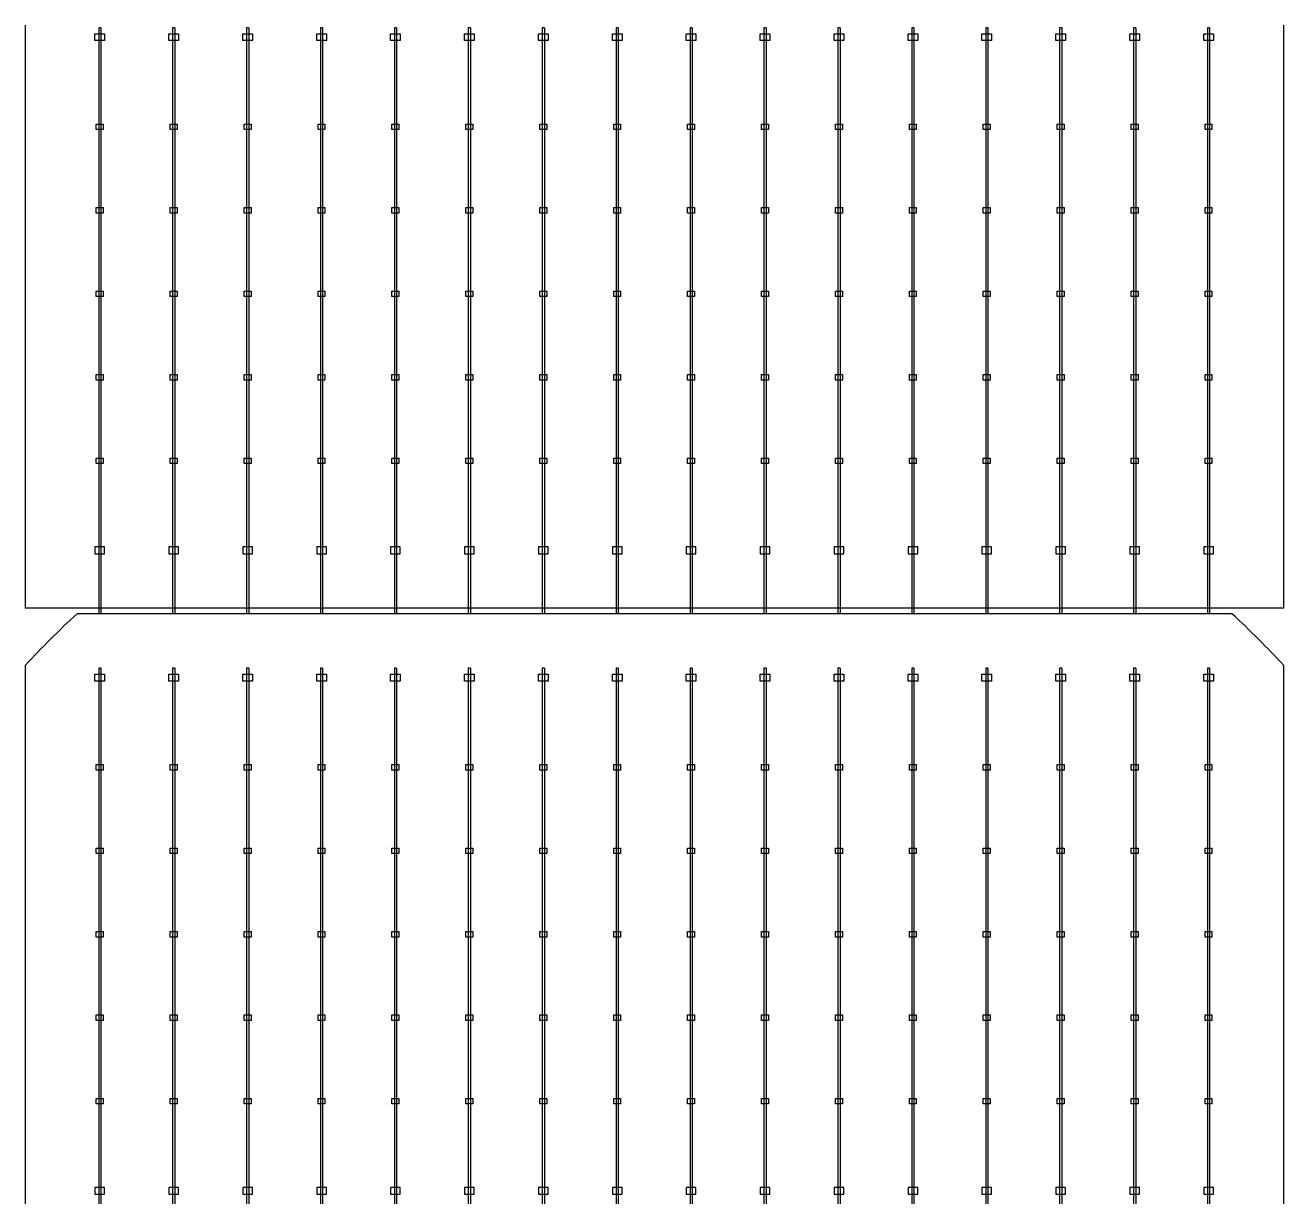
# Model space of a CAD drawing. Header units: millimetres. Extents: x 10297564 to 11610295, y -9287743 to -8409454.
# Drawn here: x 10393046 to 10395587, y -9086354 to -9083989 of the extents above; entities that cross this region are included whole.
import ezdxf

# ---------------------------------------------------------------- set-up
doc = ezdxf.new("R2010")
doc.units = ezdxf.units.MM
doc.header["$LTSCALE"] = 100

msp = doc.modelspace()

# ---------------------------------------------------------------- linework, layer by layer
for p, q in [((10393194.1, -9083994.3), (10393194.1, -9085177.2)), ((10393198.6, -9083994.3), (10393198.6, -9085177.2)), ((10393343.3, -9083994.3), (10393343.3, -9085177.2)), ((10393347.8, -9083994.3), (10393347.8, -9085177.2)), ((10393492.6, -9083994.3), (10393492.6, -9085177.2)), ((10393497, -9083994.3), (10393497, -9085177.2)), ((10393641.8, -9083994.3), (10393641.8, -9085177.2)), ((10393646.3, -9083994.3), (10393646.3, -9085177.2)), ((10393791.1, -9083994.3), (10393791.1, -9085177.2)), ((10393795.5, -9083994.3), (10393795.5, -9085177.2)), ((10393940.3, -9083994.3), (10393940.3, -9085177.2)), ((10393944.8, -9083994.3), (10393944.8, -9085177.2)), ((10394089.6, -9083994.3), (10394089.6, -9085177.2)), ((10394094, -9083994.3), (10394094, -9085177.2)), ((10394238.8, -9083994.3), (10394238.8, -9085177.2)), ((10394243.3, -9083994.3), (10394243.3, -9085177.2)), ((10394388.1, -9083994.3), (10394388.1, -9085177.2)), ((10394392.5, -9083994.3), (10394392.5, -9085177.2)), ((10394537.3, -9083994.3), (10394537.3, -9085177.2)), ((10394541.8, -9083994.3), (10394541.8, -9085177.2)), ((10394686.6, -9083994.3), (10394686.6, -9085177.2)), ((10394691, -9083994.3), (10394691, -9085177.2)), ((10394835.8, -9083994.3), (10394835.8, -9085177.2)), ((10394840.3, -9083994.3), (10394840.3, -9085177.2)), ((10394985.1, -9083994.3), (10394985.1, -9085177.2)), ((10394989.5, -9083994.3), (10394989.5, -9085177.2)), ((10395134.3, -9083994.3), (10395134.3, -9085177.2)), ((10395138.8, -9083994.3), (10395138.8, -9085177.2)), ((10395283.6, -9083994.3), (10395283.6, -9085177.2)), ((10395288, -9083994.3), (10395288, -9085177.2)), ((10395432.8, -9083994.3), (10395432.8, -9085177.2)), ((10395437.3, -9083994.3), (10395437.3, -9085177.2)), ((10395587.1, -9085165.9), (10393045.7, -9085165.9)), ((10393194.1, -9085286.9), (10393194.1, -9086469.8)), ((10393198.6, -9085286.9), (10393198.6, -9086469.8)), ((10393343.3, -9085286.9), (10393343.3, -9086469.8)), ((10393347.8, -9085286.9), (10393347.8, -9086469.8)), ((10393492.6, -9085286.9), (10393492.6, -9086469.8)), ((10393497, -9085286.9), (10393497, -9086469.8)), ((10393641.8, -9085286.9), (10393641.8, -9086469.8)), ((10393646.3, -9085286.9), (10393646.3, -9086469.8)), ((10393791.1, -9085286.9), (10393791.1, -9086469.8)), ((10393795.5, -9085286.9), (10393795.5, -9086469.8)), ((10393940.3, -9085286.9), (10393940.3, -9086469.8)), ((10393944.8, -9085286.9), (10393944.8, -9086469.8)), ((10394089.6, -9085286.9), (10394089.6, -9086469.8)), ((10394094, -9085286.9), (10394094, -9086469.8)), ((10394238.8, -9085286.9), (10394238.8, -9086469.8)), ((10394243.3, -9085286.9), (10394243.3, -9086469.8)), ((10394388.1, -9085286.9), (10394388.1, -9086469.8)), ((10394392.5, -9085286.9), (10394392.5, -9086469.8)), ((10394537.3, -9085286.9), (10394537.3, -9086469.8)), ((10394541.8, -9085286.9), (10394541.8, -9086469.8)), ((10394686.6, -9085286.9), (10394686.6, -9086469.8)), ((10394691, -9085286.9), (10394691, -9086469.8)), ((10394835.8, -9085286.9), (10394835.8, -9086469.8)), ((10394840.3, -9085286.9), (10394840.3, -9086469.8)), ((10394985.1, -9085286.9), (10394985.1, -9086469.8)), ((10394989.5, -9085286.9), (10394989.5, -9086469.8)), ((10395134.3, -9085286.9), (10395134.3, -9086469.8)), ((10395138.8, -9085286.9), (10395138.8, -9086469.8)), ((10395283.6, -9085286.9), (10395283.6, -9086469.8)), ((10395288, -9085286.9), (10395288, -9086469.8)), ((10395432.8, -9085286.9), (10395432.8, -9086469.8)), ((10395437.3, -9085286.9), (10395437.3, -9086469.8))]:
    msp.add_line(p, q)
for points in [[(10393045.7, -9083989.1), (10393045.7, -9085165.9)], [(10393198.6, -9083994.3), (10393194.1, -9083994.3)], [(10393347.8, -9083994.3), (10393343.3, -9083994.3)], [(10393497, -9083994.3), (10393492.6, -9083994.3)], [(10393646.3, -9083994.3), (10393641.8, -9083994.3)], [(10393795.5, -9083994.3), (10393791.1, -9083994.3)], [(10393944.8, -9083994.3), (10393940.3, -9083994.3)], [(10394094, -9083994.3), (10394089.6, -9083994.3)], [(10394243.3, -9083994.3), (10394238.8, -9083994.3)], [(10394392.5, -9083994.3), (10394388.1, -9083994.3)], [(10394541.8, -9083994.3), (10394537.3, -9083994.3)], [(10394691, -9083994.3), (10394686.6, -9083994.3)], [(10394840.3, -9083994.3), (10394835.8, -9083994.3)], [(10394989.5, -9083994.3), (10394985.1, -9083994.3)], [(10395138.8, -9083994.3), (10395134.3, -9083994.3)], [(10395288, -9083994.3), (10395283.6, -9083994.3)], [(10395437.3, -9083994.3), (10395432.8, -9083994.3)], [(10395587.1, -9085165.9), (10395587.1, -9083989.1)], [(10395482.4, -9085177.1), (10393150.4, -9085177.1)], [(10393045.7, -9085281.8), (10393045.7, -9086458.6)], [(10393198.6, -9085286.9), (10393194.1, -9085286.9)], [(10393347.8, -9085286.9), (10393343.3, -9085286.9)], [(10393497, -9085286.9), (10393492.6, -9085286.9)], [(10393646.3, -9085286.9), (10393641.8, -9085286.9)], [(10393795.5, -9085286.9), (10393791.1, -9085286.9)], [(10393944.8, -9085286.9), (10393940.3, -9085286.9)], [(10394094, -9085286.9), (10394089.6, -9085286.9)], [(10394243.3, -9085286.9), (10394238.8, -9085286.9)], [(10394392.5, -9085286.9), (10394388.1, -9085286.9)], [(10394541.8, -9085286.9), (10394537.3, -9085286.9)], [(10394691, -9085286.9), (10394686.6, -9085286.9)], [(10394840.3, -9085286.9), (10394835.8, -9085286.9)], [(10394989.5, -9085286.9), (10394985.1, -9085286.9)], [(10395138.8, -9085286.9), (10395134.3, -9085286.9)], [(10395288, -9085286.9), (10395283.6, -9085286.9)], [(10395437.3, -9085286.9), (10395432.8, -9085286.9)], [(10395587.1, -9086458.6), (10395587.1, -9085281.8)]]:
    msp.add_lwpolyline(points)
for points in [[(10393186.6, -9084020.3), (10393186.6, -9084006.4), (10393206.1, -9084006.4), (10393206.1, -9084020.3)], [(10393335.8, -9084020.3), (10393335.8, -9084006.4), (10393355.3, -9084006.4), (10393355.3, -9084020.3)], [(10393485.1, -9084020.3), (10393485.1, -9084006.4), (10393504.6, -9084006.4), (10393504.6, -9084020.3)], [(10393634.3, -9084020.3), (10393634.3, -9084006.4), (10393653.8, -9084006.4), (10393653.8, -9084020.3)], [(10393783.5, -9084020.3), (10393783.5, -9084006.4), (10393803.1, -9084006.4), (10393803.1, -9084020.3)], [(10393932.8, -9084020.3), (10393932.8, -9084006.4), (10393952.3, -9084006.4), (10393952.3, -9084020.3)], [(10394082, -9084020.3), (10394082, -9084006.4), (10394101.6, -9084006.4), (10394101.6, -9084020.3)], [(10394231.3, -9084020.3), (10394231.3, -9084006.4), (10394250.8, -9084006.4), (10394250.8, -9084020.3)], [(10394380.5, -9084020.3), (10394380.5, -9084006.4), (10394400.1, -9084006.4), (10394400.1, -9084020.3)], [(10394529.8, -9084020.3), (10394529.8, -9084006.4), (10394549.3, -9084006.4), (10394549.3, -9084020.3)], [(10394679, -9084020.3), (10394679, -9084006.4), (10394698.6, -9084006.4), (10394698.6, -9084020.3)], [(10394828.3, -9084020.3), (10394828.3, -9084006.4), (10394847.8, -9084006.4), (10394847.8, -9084020.3)], [(10394977.5, -9084020.3), (10394977.5, -9084006.4), (10394997.1, -9084006.4), (10394997.1, -9084020.3)], [(10395126.8, -9084020.3), (10395126.8, -9084006.4), (10395146.3, -9084006.4), (10395146.3, -9084020.3)], [(10395276, -9084020.3), (10395276, -9084006.4), (10395295.6, -9084006.4), (10395295.6, -9084020.3)], [(10395425.3, -9084020.3), (10395425.3, -9084006.4), (10395444.8, -9084006.4), (10395444.8, -9084020.3)], [(10393203.3, -9084199.9), (10393189.3, -9084199.9), (10393189.3, -9084188.7), (10393203.3, -9084188.7)], [(10393352.5, -9084199.9), (10393338.6, -9084199.9), (10393338.6, -9084188.7), (10393352.5, -9084188.7)], [(10393501.8, -9084199.9), (10393487.8, -9084199.9), (10393487.8, -9084188.7), (10393501.8, -9084188.7)], [(10393651, -9084199.9), (10393637.1, -9084199.9), (10393637.1, -9084188.7), (10393651, -9084188.7)], [(10393800.3, -9084199.9), (10393786.3, -9084199.9), (10393786.3, -9084188.7), (10393800.3, -9084188.7)], [(10393949.5, -9084199.9), (10393935.6, -9084199.9), (10393935.6, -9084188.7), (10393949.5, -9084188.7)], [(10394098.8, -9084199.9), (10394084.8, -9084199.9), (10394084.8, -9084188.7), (10394098.8, -9084188.7)], [(10394248, -9084199.9), (10394234.1, -9084199.9), (10394234.1, -9084188.7), (10394248, -9084188.7)], [(10394397.3, -9084199.9), (10394383.3, -9084199.9), (10394383.3, -9084188.7), (10394397.3, -9084188.7)], [(10394546.5, -9084199.9), (10394532.6, -9084199.9), (10394532.6, -9084188.7), (10394546.5, -9084188.7)], [(10394695.8, -9084199.9), (10394681.8, -9084199.9), (10394681.8, -9084188.7), (10394695.8, -9084188.7)], [(10394845, -9084199.9), (10394831.1, -9084199.9), (10394831.1, -9084188.7), (10394845, -9084188.7)], [(10394994.3, -9084199.9), (10394980.3, -9084199.9), (10394980.3, -9084188.7), (10394994.3, -9084188.7)], [(10395143.5, -9084199.9), (10395129.6, -9084199.9), (10395129.6, -9084188.7), (10395143.5, -9084188.7)], [(10395292.8, -9084199.9), (10395278.8, -9084199.9), (10395278.8, -9084188.7), (10395292.8, -9084188.7)], [(10395442, -9084199.9), (10395428.1, -9084199.9), (10395428.1, -9084188.7), (10395442, -9084188.7)], [(10393203.3, -9084368.4), (10393189.3, -9084368.4), (10393189.3, -9084357.2), (10393203.3, -9084357.2)], [(10393352.5, -9084368.4), (10393338.6, -9084368.4), (10393338.6, -9084357.2), (10393352.5, -9084357.2)], [(10393501.8, -9084368.4), (10393487.8, -9084368.4), (10393487.8, -9084357.2), (10393501.8, -9084357.2)], [(10393651, -9084368.4), (10393637.1, -9084368.4), (10393637.1, -9084357.2), (10393651, -9084357.2)], [(10393800.3, -9084368.4), (10393786.3, -9084368.4), (10393786.3, -9084357.2), (10393800.3, -9084357.2)], [(10393949.5, -9084368.4), (10393935.6, -9084368.4), (10393935.6, -9084357.2), (10393949.5, -9084357.2)], [(10394098.8, -9084368.4), (10394084.8, -9084368.4), (10394084.8, -9084357.2), (10394098.8, -9084357.2)], [(10394248, -9084368.4), (10394234.1, -9084368.4), (10394234.1, -9084357.2), (10394248, -9084357.2)], [(10394397.3, -9084368.4), (10394383.3, -9084368.4), (10394383.3, -9084357.2), (10394397.3, -9084357.2)], [(10394546.5, -9084368.4), (10394532.6, -9084368.4), (10394532.6, -9084357.2), (10394546.5, -9084357.2)], [(10394695.8, -9084368.4), (10394681.8, -9084368.4), (10394681.8, -9084357.2), (10394695.8, -9084357.2)], [(10394845, -9084368.4), (10394831.1, -9084368.4), (10394831.1, -9084357.2), (10394845, -9084357.2)], [(10394994.3, -9084368.4), (10394980.3, -9084368.4), (10394980.3, -9084357.2), (10394994.3, -9084357.2)], [(10395143.5, -9084368.4), (10395129.6, -9084368.4), (10395129.6, -9084357.2), (10395143.5, -9084357.2)], [(10395292.8, -9084368.4), (10395278.8, -9084368.4), (10395278.8, -9084357.2), (10395292.8, -9084357.2)], [(10395442, -9084368.4), (10395428.1, -9084368.4), (10395428.1, -9084357.2), (10395442, -9084357.2)], [(10393203.3, -9084536.9), (10393189.3, -9084536.9), (10393189.3, -9084525.7), (10393203.3, -9084525.7)], [(10393352.5, -9084536.9), (10393338.6, -9084536.9), (10393338.6, -9084525.7), (10393352.5, -9084525.7)], [(10393501.8, -9084536.9), (10393487.8, -9084536.9), (10393487.8, -9084525.7), (10393501.8, -9084525.7)], [(10393651, -9084536.9), (10393637.1, -9084536.9), (10393637.1, -9084525.7), (10393651, -9084525.7)], [(10393800.3, -9084536.9), (10393786.3, -9084536.9), (10393786.3, -9084525.7), (10393800.3, -9084525.7)], [(10393949.5, -9084536.9), (10393935.6, -9084536.9), (10393935.6, -9084525.7), (10393949.5, -9084525.7)], [(10394098.8, -9084536.9), (10394084.8, -9084536.9), (10394084.8, -9084525.7), (10394098.8, -9084525.7)], [(10394248, -9084536.9), (10394234.1, -9084536.9), (10394234.1, -9084525.7), (10394248, -9084525.7)], [(10394397.3, -9084536.9), (10394383.3, -9084536.9), (10394383.3, -9084525.7), (10394397.3, -9084525.7)], [(10394546.5, -9084536.9), (10394532.6, -9084536.9), (10394532.6, -9084525.7), (10394546.5, -9084525.7)], [(10394695.8, -9084536.9), (10394681.8, -9084536.9), (10394681.8, -9084525.7), (10394695.8, -9084525.7)], [(10394845, -9084536.9), (10394831.1, -9084536.9), (10394831.1, -9084525.7), (10394845, -9084525.7)], [(10394994.3, -9084536.9), (10394980.3, -9084536.9), (10394980.3, -9084525.7), (10394994.3, -9084525.7)], [(10395143.5, -9084536.9), (10395129.6, -9084536.9), (10395129.6, -9084525.7), (10395143.5, -9084525.7)], [(10395292.8, -9084536.9), (10395278.8, -9084536.9), (10395278.8, -9084525.7), (10395292.8, -9084525.7)], [(10395442, -9084536.9), (10395428.1, -9084536.9), (10395428.1, -9084525.7), (10395442, -9084525.7)], [(10393203.3, -9084705.4), (10393189.3, -9084705.4), (10393189.3, -9084694.2), (10393203.3, -9084694.2)], [(10393352.5, -9084705.4), (10393338.6, -9084705.4), (10393338.6, -9084694.2), (10393352.5, -9084694.2)], [(10393501.8, -9084705.4), (10393487.8, -9084705.4), (10393487.8, -9084694.2), (10393501.8, -9084694.2)], [(10393651, -9084705.4), (10393637.1, -9084705.4), (10393637.1, -9084694.2), (10393651, -9084694.2)], [(10393800.3, -9084705.4), (10393786.3, -9084705.4), (10393786.3, -9084694.2), (10393800.3, -9084694.2)], [(10393949.5, -9084705.4), (10393935.6, -9084705.4), (10393935.6, -9084694.2), (10393949.5, -9084694.2)], [(10394098.8, -9084705.4), (10394084.8, -9084705.4), (10394084.8, -9084694.2), (10394098.8, -9084694.2)], [(10394248, -9084705.4), (10394234.1, -9084705.4), (10394234.1, -9084694.2), (10394248, -9084694.2)], [(10394397.3, -9084705.4), (10394383.3, -9084705.4), (10394383.3, -9084694.2), (10394397.3, -9084694.2)], [(10394546.5, -9084705.4), (10394532.6, -9084705.4), (10394532.6, -9084694.2), (10394546.5, -9084694.2)], [(10394695.8, -9084705.4), (10394681.8, -9084705.4), (10394681.8, -9084694.2), (10394695.8, -9084694.2)], [(10394845, -9084705.4), (10394831.1, -9084705.4), (10394831.1, -9084694.2), (10394845, -9084694.2)], [(10394994.3, -9084705.4), (10394980.3, -9084705.4), (10394980.3, -9084694.2), (10394994.3, -9084694.2)], [(10395143.5, -9084705.4), (10395129.6, -9084705.4), (10395129.6, -9084694.2), (10395143.5, -9084694.2)], [(10395292.8, -9084705.4), (10395278.8, -9084705.4), (10395278.8, -9084694.2), (10395292.8, -9084694.2)], [(10395442, -9084705.4), (10395428.1, -9084705.4), (10395428.1, -9084694.2), (10395442, -9084694.2)], [(10393203.3, -9084873.8), (10393189.3, -9084873.8), (10393189.3, -9084862.7), (10393203.3, -9084862.7)], [(10393352.5, -9084873.8), (10393338.6, -9084873.8), (10393338.6, -9084862.7), (10393352.5, -9084862.7)], [(10393501.8, -9084873.8), (10393487.8, -9084873.8), (10393487.8, -9084862.7), (10393501.8, -9084862.7)], [(10393651, -9084873.8), (10393637.1, -9084873.8), (10393637.1, -9084862.7), (10393651, -9084862.7)], [(10393800.3, -9084873.8), (10393786.3, -9084873.8), (10393786.3, -9084862.7), (10393800.3, -9084862.7)], [(10393949.5, -9084873.8), (10393935.6, -9084873.8), (10393935.6, -9084862.7), (10393949.5, -9084862.7)], [(10394098.8, -9084873.8), (10394084.8, -9084873.8), (10394084.8, -9084862.7), (10394098.8, -9084862.7)], [(10394248, -9084873.8), (10394234.1, -9084873.8), (10394234.1, -9084862.7), (10394248, -9084862.7)], [(10394397.3, -9084873.8), (10394383.3, -9084873.8), (10394383.3, -9084862.7), (10394397.3, -9084862.7)], [(10394546.5, -9084873.8), (10394532.6, -9084873.8), (10394532.6, -9084862.7), (10394546.5, -9084862.7)], [(10394695.8, -9084873.8), (10394681.8, -9084873.8), (10394681.8, -9084862.7), (10394695.8, -9084862.7)], [(10394845, -9084873.8), (10394831.1, -9084873.8), (10394831.1, -9084862.7), (10394845, -9084862.7)], [(10394994.3, -9084873.8), (10394980.3, -9084873.8), (10394980.3, -9084862.7), (10394994.3, -9084862.7)], [(10395143.5, -9084873.8), (10395129.6, -9084873.8), (10395129.6, -9084862.7), (10395143.5, -9084862.7)], [(10395292.8, -9084873.8), (10395278.8, -9084873.8), (10395278.8, -9084862.7), (10395292.8, -9084862.7)], [(10395442, -9084873.8), (10395428.1, -9084873.8), (10395428.1, -9084862.7), (10395442, -9084862.7)], [(10393186.6, -9085042.2), (10393186.6, -9085056.2), (10393206.1, -9085056.2), (10393206.1, -9085042.2)], [(10393335.8, -9085042.2), (10393335.8, -9085056.2), (10393355.3, -9085056.2), (10393355.3, -9085042.2)], [(10393485.1, -9085042.2), (10393485.1, -9085056.2), (10393504.6, -9085056.2), (10393504.6, -9085042.2)], [(10393634.3, -9085042.2), (10393634.3, -9085056.2), (10393653.8, -9085056.2), (10393653.8, -9085042.2)], [(10393783.5, -9085042.2), (10393783.5, -9085056.2), (10393803.1, -9085056.2), (10393803.1, -9085042.2)], [(10393932.8, -9085042.2), (10393932.8, -9085056.2), (10393952.3, -9085056.2), (10393952.3, -9085042.2)], [(10394082, -9085042.2), (10394082, -9085056.2), (10394101.6, -9085056.2), (10394101.6, -9085042.2)], [(10394231.3, -9085042.2), (10394231.3, -9085056.2), (10394250.8, -9085056.2), (10394250.8, -9085042.2)], [(10394380.5, -9085042.2), (10394380.5, -9085056.2), (10394400.1, -9085056.2), (10394400.1, -9085042.2)], [(10394529.8, -9085042.2), (10394529.8, -9085056.2), (10394549.3, -9085056.2), (10394549.3, -9085042.2)], [(10394679, -9085042.2), (10394679, -9085056.2), (10394698.6, -9085056.2), (10394698.6, -9085042.2)], [(10394828.3, -9085042.2), (10394828.3, -9085056.2), (10394847.8, -9085056.2), (10394847.8, -9085042.2)], [(10394977.5, -9085042.2), (10394977.5, -9085056.2), (10394997.1, -9085056.2), (10394997.1, -9085042.2)], [(10395126.8, -9085042.2), (10395126.8, -9085056.2), (10395146.3, -9085056.2), (10395146.3, -9085042.2)], [(10395276, -9085042.2), (10395276, -9085056.2), (10395295.6, -9085056.2), (10395295.6, -9085042.2)], [(10395425.3, -9085042.2), (10395425.3, -9085056.2), (10395444.8, -9085056.2), (10395444.8, -9085042.2)], [(10393186.6, -9085313), (10393186.6, -9085299.1), (10393206.1, -9085299.1), (10393206.1, -9085313)], [(10393335.8, -9085313), (10393335.8, -9085299.1), (10393355.3, -9085299.1), (10393355.3, -9085313)], [(10393485.1, -9085313), (10393485.1, -9085299.1), (10393504.6, -9085299.1), (10393504.6, -9085313)], [(10393634.3, -9085313), (10393634.3, -9085299.1), (10393653.8, -9085299.1), (10393653.8, -9085313)], [(10393783.5, -9085313), (10393783.5, -9085299.1), (10393803.1, -9085299.1), (10393803.1, -9085313)], [(10393932.8, -9085313), (10393932.8, -9085299.1), (10393952.3, -9085299.1), (10393952.3, -9085313)], [(10394082, -9085313), (10394082, -9085299.1), (10394101.6, -9085299.1), (10394101.6, -9085313)], [(10394231.3, -9085313), (10394231.3, -9085299.1), (10394250.8, -9085299.1), (10394250.8, -9085313)], [(10394380.5, -9085313), (10394380.5, -9085299.1), (10394400.1, -9085299.1), (10394400.1, -9085313)], [(10394529.8, -9085313), (10394529.8, -9085299.1), (10394549.3, -9085299.1), (10394549.3, -9085313)], [(10394679, -9085313), (10394679, -9085299.1), (10394698.6, -9085299.1), (10394698.6, -9085313)], [(10394828.3, -9085313), (10394828.3, -9085299.1), (10394847.8, -9085299.1), (10394847.8, -9085313)], [(10394977.5, -9085313), (10394977.5, -9085299.1), (10394997.1, -9085299.1), (10394997.1, -9085313)], [(10395126.8, -9085313), (10395126.8, -9085299.1), (10395146.3, -9085299.1), (10395146.3, -9085313)], [(10395276, -9085313), (10395276, -9085299.1), (10395295.6, -9085299.1), (10395295.6, -9085313)], [(10395425.3, -9085313), (10395425.3, -9085299.1), (10395444.8, -9085299.1), (10395444.8, -9085313)], [(10393203.3, -9085492.5), (10393189.3, -9085492.5), (10393189.3, -9085481.4), (10393203.3, -9085481.4)], [(10393352.5, -9085492.5), (10393338.6, -9085492.5), (10393338.6, -9085481.4), (10393352.5, -9085481.4)], [(10393501.8, -9085492.5), (10393487.8, -9085492.5), (10393487.8, -9085481.4), (10393501.8, -9085481.4)], [(10393651, -9085492.5), (10393637.1, -9085492.5), (10393637.1, -9085481.4), (10393651, -9085481.4)], [(10393800.3, -9085492.5), (10393786.3, -9085492.5), (10393786.3, -9085481.4), (10393800.3, -9085481.4)], [(10393949.5, -9085492.5), (10393935.6, -9085492.5), (10393935.6, -9085481.4), (10393949.5, -9085481.4)], [(10394098.8, -9085492.5), (10394084.8, -9085492.5), (10394084.8, -9085481.4), (10394098.8, -9085481.4)], [(10394248, -9085492.5), (10394234.1, -9085492.5), (10394234.1, -9085481.4), (10394248, -9085481.4)], [(10394397.3, -9085492.5), (10394383.3, -9085492.5), (10394383.3, -9085481.4), (10394397.3, -9085481.4)], [(10394546.5, -9085492.5), (10394532.6, -9085492.5), (10394532.6, -9085481.4), (10394546.5, -9085481.4)], [(10394695.8, -9085492.5), (10394681.8, -9085492.5), (10394681.8, -9085481.4), (10394695.8, -9085481.4)], [(10394845, -9085492.5), (10394831.1, -9085492.5), (10394831.1, -9085481.4), (10394845, -9085481.4)], [(10394994.3, -9085492.5), (10394980.3, -9085492.5), (10394980.3, -9085481.4), (10394994.3, -9085481.4)], [(10395143.5, -9085492.5), (10395129.6, -9085492.5), (10395129.6, -9085481.4), (10395143.5, -9085481.4)], [(10395292.8, -9085492.5), (10395278.8, -9085492.5), (10395278.8, -9085481.4), (10395292.8, -9085481.4)], [(10395442, -9085492.5), (10395428.1, -9085492.5), (10395428.1, -9085481.4), (10395442, -9085481.4)], [(10393203.3, -9085661), (10393189.3, -9085661), (10393189.3, -9085649.9), (10393203.3, -9085649.9)], [(10393352.5, -9085661), (10393338.6, -9085661), (10393338.6, -9085649.9), (10393352.5, -9085649.9)], [(10393501.8, -9085661), (10393487.8, -9085661), (10393487.8, -9085649.9), (10393501.8, -9085649.9)], [(10393651, -9085661), (10393637.1, -9085661), (10393637.1, -9085649.9), (10393651, -9085649.9)], [(10393800.3, -9085661), (10393786.3, -9085661), (10393786.3, -9085649.9), (10393800.3, -9085649.9)], [(10393949.5, -9085661), (10393935.6, -9085661), (10393935.6, -9085649.9), (10393949.5, -9085649.9)], [(10394098.8, -9085661), (10394084.8, -9085661), (10394084.8, -9085649.9), (10394098.8, -9085649.9)], [(10394248, -9085661), (10394234.1, -9085661), (10394234.1, -9085649.9), (10394248, -9085649.9)], [(10394397.3, -9085661), (10394383.3, -9085661), (10394383.3, -9085649.9), (10394397.3, -9085649.9)], [(10394546.5, -9085661), (10394532.6, -9085661), (10394532.6, -9085649.9), (10394546.5, -9085649.9)], [(10394695.8, -9085661), (10394681.8, -9085661), (10394681.8, -9085649.9), (10394695.8, -9085649.9)], [(10394845, -9085661), (10394831.1, -9085661), (10394831.1, -9085649.9), (10394845, -9085649.9)], [(10394994.3, -9085661), (10394980.3, -9085661), (10394980.3, -9085649.9), (10394994.3, -9085649.9)], [(10395143.5, -9085661), (10395129.6, -9085661), (10395129.6, -9085649.9), (10395143.5, -9085649.9)], [(10395292.8, -9085661), (10395278.8, -9085661), (10395278.8, -9085649.9), (10395292.8, -9085649.9)], [(10395442, -9085661), (10395428.1, -9085661), (10395428.1, -9085649.9), (10395442, -9085649.9)], [(10393203.3, -9085829.5), (10393189.3, -9085829.5), (10393189.3, -9085818.4), (10393203.3, -9085818.4)], [(10393352.5, -9085829.5), (10393338.6, -9085829.5), (10393338.6, -9085818.4), (10393352.5, -9085818.4)], [(10393501.8, -9085829.5), (10393487.8, -9085829.5), (10393487.8, -9085818.4), (10393501.8, -9085818.4)], [(10393651, -9085829.5), (10393637.1, -9085829.5), (10393637.1, -9085818.4), (10393651, -9085818.4)], [(10393800.3, -9085829.5), (10393786.3, -9085829.5), (10393786.3, -9085818.4), (10393800.3, -9085818.4)], [(10393949.5, -9085829.5), (10393935.6, -9085829.5), (10393935.6, -9085818.4), (10393949.5, -9085818.4)], [(10394098.8, -9085829.5), (10394084.8, -9085829.5), (10394084.8, -9085818.4), (10394098.8, -9085818.4)], [(10394248, -9085829.5), (10394234.1, -9085829.5), (10394234.1, -9085818.4), (10394248, -9085818.4)], [(10394397.3, -9085829.5), (10394383.3, -9085829.5), (10394383.3, -9085818.4), (10394397.3, -9085818.4)], [(10394546.5, -9085829.5), (10394532.6, -9085829.5), (10394532.6, -9085818.4), (10394546.5, -9085818.4)], [(10394695.8, -9085829.5), (10394681.8, -9085829.5), (10394681.8, -9085818.4), (10394695.8, -9085818.4)], [(10394845, -9085829.5), (10394831.1, -9085829.5), (10394831.1, -9085818.4), (10394845, -9085818.4)], [(10394994.3, -9085829.5), (10394980.3, -9085829.5), (10394980.3, -9085818.4), (10394994.3, -9085818.4)], [(10395143.5, -9085829.5), (10395129.6, -9085829.5), (10395129.6, -9085818.4), (10395143.5, -9085818.4)], [(10395292.8, -9085829.5), (10395278.8, -9085829.5), (10395278.8, -9085818.4), (10395292.8, -9085818.4)], [(10395442, -9085829.5), (10395428.1, -9085829.5), (10395428.1, -9085818.4), (10395442, -9085818.4)], [(10393203.3, -9085998), (10393189.3, -9085998), (10393189.3, -9085986.9), (10393203.3, -9085986.9)], [(10393352.5, -9085998), (10393338.6, -9085998), (10393338.6, -9085986.9), (10393352.5, -9085986.9)], [(10393501.8, -9085998), (10393487.8, -9085998), (10393487.8, -9085986.9), (10393501.8, -9085986.9)], [(10393651, -9085998), (10393637.1, -9085998), (10393637.1, -9085986.9), (10393651, -9085986.9)], [(10393800.3, -9085998), (10393786.3, -9085998), (10393786.3, -9085986.9), (10393800.3, -9085986.9)], [(10393949.5, -9085998), (10393935.6, -9085998), (10393935.6, -9085986.9), (10393949.5, -9085986.9)], [(10394098.8, -9085998), (10394084.8, -9085998), (10394084.8, -9085986.9), (10394098.8, -9085986.9)], [(10394248, -9085998), (10394234.1, -9085998), (10394234.1, -9085986.9), (10394248, -9085986.9)], [(10394397.3, -9085998), (10394383.3, -9085998), (10394383.3, -9085986.9), (10394397.3, -9085986.9)], [(10394546.5, -9085998), (10394532.6, -9085998), (10394532.6, -9085986.9), (10394546.5, -9085986.9)], [(10394695.8, -9085998), (10394681.8, -9085998), (10394681.8, -9085986.9), (10394695.8, -9085986.9)], [(10394845, -9085998), (10394831.1, -9085998), (10394831.1, -9085986.9), (10394845, -9085986.9)], [(10394994.3, -9085998), (10394980.3, -9085998), (10394980.3, -9085986.9), (10394994.3, -9085986.9)], [(10395143.5, -9085998), (10395129.6, -9085998), (10395129.6, -9085986.9), (10395143.5, -9085986.9)], [(10395292.8, -9085998), (10395278.8, -9085998), (10395278.8, -9085986.9), (10395292.8, -9085986.9)], [(10395442, -9085998), (10395428.1, -9085998), (10395428.1, -9085986.9), (10395442, -9085986.9)], [(10393203.3, -9086166.5), (10393189.3, -9086166.5), (10393189.3, -9086155.4), (10393203.3, -9086155.4)], [(10393352.5, -9086166.5), (10393338.6, -9086166.5), (10393338.6, -9086155.4), (10393352.5, -9086155.4)], [(10393501.8, -9086166.5), (10393487.8, -9086166.5), (10393487.8, -9086155.4), (10393501.8, -9086155.4)], [(10393651, -9086166.5), (10393637.1, -9086166.5), (10393637.1, -9086155.4), (10393651, -9086155.4)], [(10393800.3, -9086166.5), (10393786.3, -9086166.5), (10393786.3, -9086155.4), (10393800.3, -9086155.4)], [(10393949.5, -9086166.5), (10393935.6, -9086166.5), (10393935.6, -9086155.4), (10393949.5, -9086155.4)], [(10394098.8, -9086166.5), (10394084.8, -9086166.5), (10394084.8, -9086155.4), (10394098.8, -9086155.4)], [(10394248, -9086166.5), (10394234.1, -9086166.5), (10394234.1, -9086155.4), (10394248, -9086155.4)], [(10394397.3, -9086166.5), (10394383.3, -9086166.5), (10394383.3, -9086155.4), (10394397.3, -9086155.4)], [(10394546.5, -9086166.5), (10394532.6, -9086166.5), (10394532.6, -9086155.4), (10394546.5, -9086155.4)], [(10394695.8, -9086166.5), (10394681.8, -9086166.5), (10394681.8, -9086155.4), (10394695.8, -9086155.4)], [(10394845, -9086166.5), (10394831.1, -9086166.5), (10394831.1, -9086155.4), (10394845, -9086155.4)], [(10394994.3, -9086166.5), (10394980.3, -9086166.5), (10394980.3, -9086155.4), (10394994.3, -9086155.4)], [(10395143.5, -9086166.5), (10395129.6, -9086166.5), (10395129.6, -9086155.4), (10395143.5, -9086155.4)], [(10395292.8, -9086166.5), (10395278.8, -9086166.5), (10395278.8, -9086155.4), (10395292.8, -9086155.4)], [(10395442, -9086166.5), (10395428.1, -9086166.5), (10395428.1, -9086155.4), (10395442, -9086155.4)], [(10393186.6, -9086334.9), (10393186.6, -9086348.8), (10393206.1, -9086348.8), (10393206.1, -9086334.9)], [(10393335.8, -9086334.9), (10393335.8, -9086348.8), (10393355.3, -9086348.8), (10393355.3, -9086334.9)], [(10393485.1, -9086334.9), (10393485.1, -9086348.8), (10393504.6, -9086348.8), (10393504.6, -9086334.9)], [(10393634.3, -9086334.9), (10393634.3, -9086348.8), (10393653.8, -9086348.8), (10393653.8, -9086334.9)], [(10393783.5, -9086334.9), (10393783.5, -9086348.8), (10393803.1, -9086348.8), (10393803.1, -9086334.9)], [(10393932.8, -9086334.9), (10393932.8, -9086348.8), (10393952.3, -9086348.8), (10393952.3, -9086334.9)], [(10394082, -9086334.9), (10394082, -9086348.8), (10394101.6, -9086348.8), (10394101.6, -9086334.9)], [(10394231.3, -9086334.9), (10394231.3, -9086348.8), (10394250.8, -9086348.8), (10394250.8, -9086334.9)], [(10394380.5, -9086334.9), (10394380.5, -9086348.8), (10394400.1, -9086348.8), (10394400.1, -9086334.9)], [(10394529.8, -9086334.9), (10394529.8, -9086348.8), (10394549.3, -9086348.8), (10394549.3, -9086334.9)], [(10394679, -9086334.9), (10394679, -9086348.8), (10394698.6, -9086348.8), (10394698.6, -9086334.9)], [(10394828.3, -9086334.9), (10394828.3, -9086348.8), (10394847.8, -9086348.8), (10394847.8, -9086334.9)], [(10394977.5, -9086334.9), (10394977.5, -9086348.8), (10394997.1, -9086348.8), (10394997.1, -9086334.9)], [(10395126.8, -9086334.9), (10395126.8, -9086348.8), (10395146.3, -9086348.8), (10395146.3, -9086334.9)], [(10395276, -9086334.9), (10395276, -9086348.8), (10395295.6, -9086348.8), (10395295.6, -9086334.9)], [(10395425.3, -9086334.9), (10395425.3, -9086348.8), (10395444.8, -9086348.8), (10395444.8, -9086334.9)]]:
    msp.add_lwpolyline(points, close=True)
for centre, start, end in [((10394315, -9086446.4), 132.5369, 137.4631), ((10394317.8, -9086446.4), 42.5369, 47.4631)]:
    msp.add_arc(centre, 1722.6, start, end)

doc.saveas('drawing.dxf')
